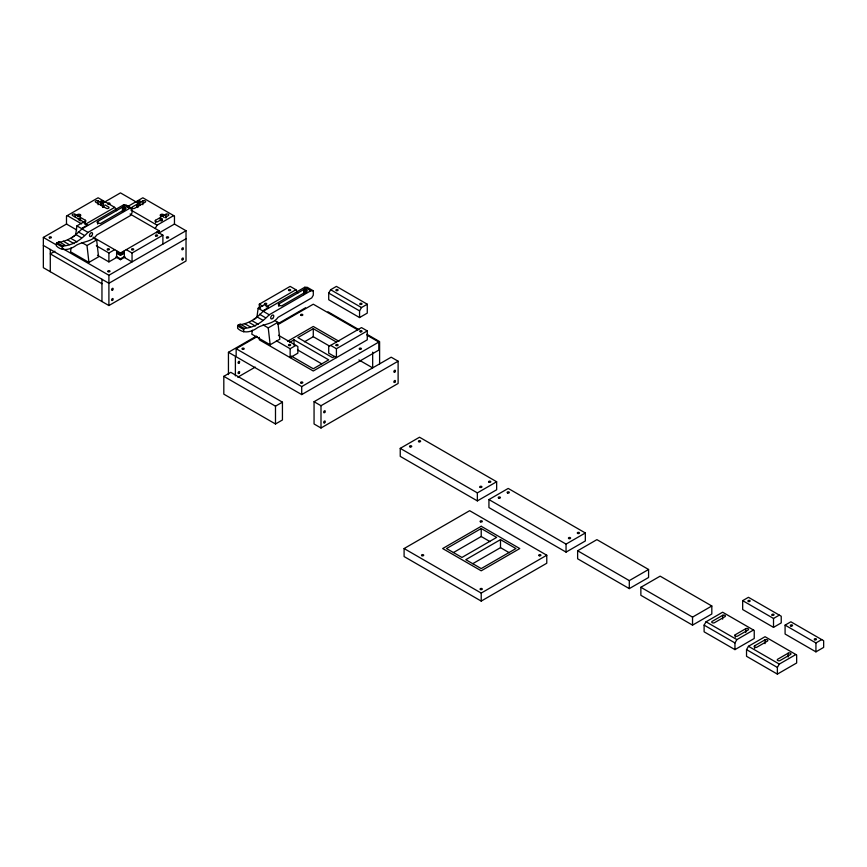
<?xml version="1.0" encoding="UTF-8"?>
<svg xmlns="http://www.w3.org/2000/svg" width="867" height="867" viewBox="0 0 867 867"><rect width="100%" height="100%" fill="white"/><g stroke="black" fill="none" stroke-linecap="round" stroke-linejoin="round"><path stroke-width="1.3" d="M71.105 247.799L70.574 251.798L88.933 262.398L98.567 256.827L96.638 239.953L93.538 238.154M252.34 330.175L251.82 334.174L270.168 344.773L279.813 339.203L277.884 322.329L274.774 320.53M75.689 234.838L76.903 225.886L83.069 222.32L87.654 224.965L81.487 228.53L76.903 225.886M256.925 317.214L258.138 308.251L264.305 304.696L268.9 307.341L262.734 310.906L258.138 308.251M77.759 214.94C76.61 216.36 79.19 217.021 80.1 216.121C81.13 214.507 76.599 214.257 77.759 216.36L80.403 216.772M100.897 201.588C99.748 203.008 102.328 203.669 103.238 202.77C104.268 201.155 99.738 200.895 100.897 203.008L103.531 203.409L103.531 201.989M79.623 219.709L80.198 219.113M79.482 220.305L80.198 219.557M102.62 206.053L103.336 205.306M103.336 205.75L102.62 206.498L103.206 206.01M103.336 206.205L102.62 206.834M103.206 206.899L103.336 205.045M80.49 218.95L80.035 219.568M80.49 219.394L79.623 220.207M79.623 220.651L80.49 219.839M103.628 205.143L103.173 205.761M103.476 205.891L102.761 206.4M103.628 206.032L102.761 206.845M56.388 243.627L56.984 242.587C67.323 241.546 74.627 236.496 81.931 228.899L123.493 204.905L125.986 204.926L132.044 208.427L132.044 212.827L130.494 215.515L96.811 234.957C92.335 241.633 83.134 241.47 76.513 245.123C70.671 249.663 62.218 251.82 56.388 245.946L56.388 243.627L62.435 247.128L62.435 249.447M62.435 247.128L63.042 246.087C73.37 245.047 80.685 239.996 87.99 232.399L129.551 208.405L132.044 208.427M155.182 228.509L157.111 225.171L173.693 215.59M237.623 326.003L238.23 324.962C248.558 323.922 255.873 318.872 263.178 311.275L304.729 287.28L307.232 287.302L313.29 290.803L313.29 295.203L311.73 297.89L278.058 317.333C273.571 324.009 264.37 323.835 257.759 327.498C251.918 332.039 243.464 334.196 237.623 328.322L237.623 326.003L243.681 329.503L243.681 331.823M243.681 329.503L244.277 328.463C254.616 327.412 261.921 322.372 269.225 314.775L310.787 290.781L313.29 290.803M328.712 293.068L330.641 289.73L336.418 286.392L367.272 304.209L367.272 313.106L359.556 317.56L328.712 299.754L328.712 293.068L359.556 310.885L359.556 317.56M359.556 310.885L361.485 307.547L367.272 304.209M704.112 625.129L706.041 621.791L722.623 612.221L754.236 630.472L754.236 638.491L734.956 649.621L704.112 631.815L704.112 625.129L734.956 642.946L734.956 649.621M734.956 642.946L736.885 639.608L753.466 630.027M746.53 649.621L748.459 646.283L765.041 636.714L796.654 654.964L796.654 662.984L777.374 674.114L746.53 656.297L746.53 649.621L777.374 667.438L777.374 674.114M777.374 667.438L779.303 664.089L795.884 654.52M137.322 205.403L138.189 206.357L137.322 205.674M137.322 205.457L138.297 205.36M137.322 206.346L137.322 205.728M137.322 206.79L137.322 206.118M137.322 207.235L137.322 206.563M160.449 219.264L160.449 218.647L161.858 219.427M160.449 219.709L160.915 219.178L161.457 220.261M160.449 220.153L160.449 219.037M160.449 219.925L160.449 220.543L161.815 220.229M138.189 206.801L137.734 204.97M160.449 218.148L160.915 218.679L160.872 217.996M160.742 219.091L161.858 219.308M80.306 218.256L80.49 218.679M138.525 201.35C134.992 204.222 143.868 202.466 138.525 201.35L138.525 202.77L137.409 203.409M161.663 214.713C158.119 217.584 167.006 215.818 161.663 214.713L161.663 216.132L160.547 216.772M140.129 205.002L139.143 205.49L140.324 204.98M80.067 218.917L79.482 219.416M80.067 219.362L79.482 219.86M80.067 219.806L79.482 220.196M103.206 205.566L102.62 205.945M103.476 206.335L102.761 206.79M160.915 220.511L160.449 217.931M137.734 205.522L138.319 205.121M174.321 223.979L186.026 230.73L186.026 261.01L108.906 305.542L43.35 267.697L43.35 237.417L66.716 223.924M104.116 202.336L120.47 192.886L136.867 202.347M84.988 224.51L114.693 207.354L116.622 210.703M97.635 221.519L122.496 207.159L125.477 207.733A1.636 0.943 0 0 1 125.477 209.077L100.464 223.513L97.635 222.971A1.788 1.03 0 0 1 97.635 221.519L97.635 224.065M72.503 237.146L74.649 235.911M127.362 206.725L142.838 197.784L174.462 216.046L174.462 224.054L158.585 233.223M54.914 251.213L50.286 253.89L101.959 283.726M137.051 204.244L132.423 206.91A1.636 0.943 0 0 0 132.423 208.253A1.636 0.943 0 0 0 134.743 208.253L145.157 202.239A1.636 0.943 0 0 0 145.157 200.906A1.636 0.943 0 0 0 142.838 200.906L140.53 202.239M81.823 242.532L87.003 245.513L96.638 239.953M155.561 222.819L155.561 220.272L160.189 217.595M163.668 215.59L165.976 214.257A1.636 0.943 0 0 1 168.296 214.257A1.636 0.943 0 0 1 168.296 215.59L164.817 217.595M162.508 218.939L157.881 221.605A1.636 0.943 0 0 1 155.561 221.605A1.636 0.943 0 0 1 155.561 220.272M96.335 245.74L108.906 253.001L114.693 249.663M92.986 237.125L120.47 253.001L159.04 230.73L159.04 231.63L156.699 232.974M116.969 251.864L120.47 253.89L123.981 251.864M116.969 252.492L120.47 254.508L123.981 252.492M97.483 255.31L108.906 261.899L116.622 257.456L116.622 250.769M116.969 253.381L120.47 255.407L123.981 253.381M116.969 256.762L120.47 258.789L123.981 256.762M115.799 256.979L120.47 259.677L125.151 256.979M126.257 249.663L132.044 253.001L162.888 235.185L162.888 244.093M62.077 248.233L108.906 275.262L186.026 230.73M186.026 238.75L108.906 283.281L43.35 245.426M259.298 308.023L259.298 304.209L290.142 286.392L295.929 289.73L297.858 293.068M266.223 306.885L295.929 289.73M278.871 303.894L303.743 289.535L306.723 290.109A1.636 0.943 0 0 1 306.723 291.453L281.699 305.888L278.871 305.347A1.788 1.03 0 0 1 278.871 303.894L278.871 306.441M253.738 319.522L255.884 318.287M263.069 324.897L268.239 327.889L277.884 322.329M228.444 374.555L228.444 352.295L256.491 336.103M277.527 323.955L305.574 307.763M367.131 335.291L378.836 342.053L378.836 350.073L301.716 394.593L236.16 356.749L236.16 348.729L257.196 336.591M278.231 324.442L313.28 304.209L357.768 329.883M223.816 376.343L230.763 372.333L282.436 402.169L282.436 419.975L275.489 423.985L223.816 394.149L223.816 376.343L275.489 406.168L282.436 402.169M287.573 341.305L313.28 326.469L338.986 341.305M289.6 342.367L294 339.831L328.712 359.859L313.28 368.768L291.301 356.077M336.418 342.053L313.28 328.691L297.858 337.599L332.56 357.637L334.77 356.37M237.721 377.221L255.256 367.099M276.432 340.818L290.142 348.729L295.929 345.391M304.469 341.793L313.28 336.71L329.482 346.063M330.641 345.391L336.418 348.729L367.272 330.923L367.272 339.821L313.28 371L259.298 339.821L259.298 337.285M236.16 348.729L301.716 386.584L378.836 342.053M314.06 401.714L391.18 357.193L398.116 361.203L398.116 383.463L320.996 427.995L314.06 423.985L314.06 401.714L320.996 405.723L398.116 361.203M400.24 448.358L419.52 437.228L496.65 481.759L496.65 489.768L477.359 500.898L400.24 456.378L400.24 448.358L477.359 492.889L496.65 481.759M404.098 548.551L469.654 510.696L546.774 555.227L546.774 563.236L481.218 601.091L404.098 556.56L404.098 548.551L481.218 593.071L546.774 555.227M488.934 499.565L508.214 488.435L585.333 532.967L585.333 540.975L566.053 552.106L488.934 507.585L488.934 499.565L566.053 544.097L585.333 532.967M481.218 528.512L446.516 548.551L461.938 557.448L496.65 537.41L481.218 528.512L481.218 536.521L453.452 552.55M500.497 539.642L465.796 559.681L481.218 568.579L515.93 548.551L500.497 539.642L500.497 547.651L472.732 563.691M577.628 550.773L596.908 539.642L648.581 569.478L648.581 577.487L629.301 588.617L577.628 558.792L577.628 550.773L629.301 580.608L648.581 569.478M640.865 587.284L660.145 576.154L711.818 605.99L711.818 613.999L692.538 625.129L640.865 595.304L640.865 587.284L692.538 617.12L711.818 605.99M742.672 600.647L748.459 597.309L781.232 616.231L781.232 622.907L773.516 627.361L742.672 609.544L742.672 600.647L773.516 618.453L779.303 615.115M722.623 615.342L712.208 621.346A1.636 0.943 0 0 0 712.208 622.679A1.636 0.943 0 0 0 714.516 622.679L724.931 616.675A1.636 0.943 0 0 0 724.931 615.342A1.636 0.943 0 0 0 722.623 615.342L722.623 619.157M735.346 634.709L745.75 628.694A1.636 0.943 0 0 1 748.069 628.694A1.636 0.943 0 0 1 748.069 630.027L737.654 636.042A1.636 0.943 0 0 1 735.346 636.042A1.636 0.943 0 0 1 735.346 634.709L735.346 637.256M785.09 625.129L790.877 621.791L823.65 640.713L823.65 647.4L815.934 651.854L785.09 634.037L785.09 625.129L815.934 642.946L821.721 639.608M754.626 645.839L765.041 639.824A1.636 0.943 0 0 1 767.349 639.824A1.636 0.943 0 0 1 767.349 641.168L756.934 647.172A1.636 0.943 0 0 1 754.626 647.172A1.636 0.943 0 0 1 754.626 645.839L754.626 648.386M788.168 653.187L777.764 659.191A1.636 0.943 0 0 0 777.764 660.535A1.636 0.943 0 0 0 780.072 660.535L790.487 654.52A1.636 0.943 0 0 0 790.487 653.187A1.636 0.943 0 0 0 788.168 653.187L788.168 657.002M102.62 205.609L103.206 205.121L102.685 205.295M102.761 205.512L103.336 205.598M140.086 205.208L139.186 205.468M79.623 218.874L78.138 218.939M79.135 219.427L80.49 219.123M79.135 220.316L80.338 219.665M101.504 205.251L101.406 205.23A1.344 0.769 0 0 1 101.071 205.089L101.797 205.327M161.858 219.871L160.742 219.318M161.858 220.316L160.872 219.86M161.858 220.651L161.121 220.478M101.753 205.652L100.561 205.154M161.815 219.34L160.612 218.907M160.612 220.24L161.815 220.673M138.525 202.77L140.042 203.008L140.042 201.588M161.663 216.132L163.18 216.36L163.592 217.238M137.983 205.338L137.734 205.165M138.319 206.01L137.734 205.609L138.189 205.912M138.319 206.79L137.604 206.292M138.189 205.468L137.604 205.067M161.327 219.275L160.742 218.755M161.327 219.719L160.612 219.297M160.612 220.185L161.327 220.554M330.641 289.73L361.485 307.547M304.729 287.28L310.787 290.781M367.272 330.923L361.485 327.585L328.712 346.507L328.712 353.183L336.418 357.637L336.418 348.729M327.932 311.773L358.938 329.677M366.979 334.315L379.605 341.609L379.605 363.869M123.493 204.905L129.551 208.405M130.83 209.998L157.111 225.171M130.039 213.997L159.04 230.73M114.693 207.354L98.112 197.784L66.488 216.046L66.488 224.054L76.697 229.95M157.111 231.847L162.888 235.185M105.048 204.905L108.516 206.91A1.636 0.943 0 0 1 108.516 208.253A1.636 0.943 0 0 1 106.207 208.253L95.793 202.239A1.636 0.943 0 0 1 95.793 200.906A1.636 0.943 0 0 1 98.112 200.906L100.42 202.239M358.884 359.924L372.669 367.879L372.669 352.165M259.298 304.209L262.766 306.203M263.178 311.275L269.225 314.775M259.482 314.233L265.54 317.734M256.74 316.715L262.788 320.205M80.75 217.595L85.378 220.272A1.636 0.943 0 0 1 85.378 221.605A1.636 0.943 0 0 1 83.069 221.605L72.655 215.59A1.636 0.943 0 0 1 72.655 214.257A1.636 0.943 0 0 1 74.974 214.257L77.282 215.59M278.437 335.291L297.858 346.507L297.858 353.183L290.142 357.637L290.142 348.729M252.21 320.801L258.258 324.301M67.258 215.59L81.628 223.892M297.468 349.845L321.765 363.869M249.241 322.513L255.288 326.014M81.931 228.899L87.99 232.399M244.461 323.532L250.509 327.022M240.018 323.922L246.076 327.423M78.247 231.857L84.294 235.358M238.23 324.962L244.277 328.463M75.494 234.339L81.552 237.84M70.964 238.425L77.022 241.926M67.994 240.137L74.053 243.638M63.215 241.156L69.273 244.646M58.783 241.557L64.83 245.047M56.984 242.587L63.042 246.087M43.35 237.417L56.225 244.852M706.041 621.791L736.885 639.608M748.459 646.283L779.303 664.089M228.444 352.295L235.39 356.304L235.39 375.942M481.218 536.521L490.039 541.615M500.497 547.651L509.319 552.745M102.967 205.024L103.628 205.327M80.338 217.931L80.49 220.782M268.239 327.889L270.168 344.773M87.003 245.513L88.933 262.398M815.934 642.946L815.934 651.854M773.516 618.453L773.516 627.361M765.041 639.824L765.041 643.639M745.75 628.694L745.75 632.509M692.538 617.12L692.538 625.129M629.301 580.608L629.301 588.617M566.053 544.097L566.053 552.106M481.218 593.071L481.218 601.091M477.359 492.889L477.359 500.898M320.996 405.723L320.996 427.995M313.28 328.691L313.28 336.71M305.726 289.535L305.726 292.092M305.433 289.405L305.433 293.23M305.271 289.361L305.271 293.187M305.097 289.329L305.097 293.154M304.913 289.307L304.913 293.133M304.729 289.296L304.729 293.122M304.555 289.307L304.555 293.133M304.371 289.329L304.371 293.154M304.198 289.361L304.198 293.187M304.035 289.405L304.035 293.23M303.743 289.535L303.743 294.639M301.716 386.584L301.716 394.593M294 339.831L294 345.174M275.489 406.168L275.489 423.985M165.976 214.257L165.976 218.072M163.18 214.94L163.18 216.36M160.742 218.094L160.742 220.651M159.04 232.248L159.04 233.136M142.838 200.906L142.838 204.72M137.322 204.959L137.322 207.516M132.044 253.001L132.044 261.899L124.328 257.456L124.328 250.769M124.49 207.159L124.49 209.716M124.035 206.985L124.198 210.865M123.851 206.953L123.851 210.779M123.678 206.931L123.678 210.757M123.493 206.92L123.493 210.757M123.309 206.931L123.309 210.757M123.125 206.953L123.125 210.779M122.951 206.985L122.951 210.811M122.789 207.029L122.789 210.865M122.496 207.159L122.496 212.263M120.47 253.001L120.47 253.89M120.47 254.508L120.47 255.407M120.47 258.789L120.47 259.677M108.906 253.001L108.906 261.899M108.906 275.262L108.906 305.542M103.628 205.273L103.628 207.419M102.425 201.35L102.425 202.77M101.959 279.272L101.959 301.532M98.112 200.906L98.112 204.72M85.378 220.272L85.378 222.819M80.198 217.953L80.198 220.565M79.287 214.713L79.287 216.132M74.974 214.257L74.974 216.804M50.286 249.436L50.286 271.696M260.219 308.262A2.178 1.257 -60 0 1 260.62 308.088M481.218 526.28L442.658 548.551L481.218 570.811L519.777 548.551L481.218 526.28M418.978 441.78A1.095 0.629 0 0 0 420.614 441.238A1.095 0.629 0 0 0 418.978 440.696A1.095 0.629 0 0 0 418.978 441.78M410.102 446.906A1.095 0.629 0 0 0 411.738 446.353A1.095 0.629 0 0 0 410.102 445.811A1.095 0.629 0 0 0 410.102 446.906M480.285 487.427A1.095 0.629 0 0 0 481.922 486.875A1.095 0.629 0 0 0 480.285 486.333A1.095 0.629 0 0 0 480.285 487.427M489.161 482.301A1.095 0.629 0 0 0 490.798 481.759A1.095 0.629 0 0 0 489.161 481.207A1.095 0.629 0 0 0 489.161 482.301M77.531 216.089A1.907 1.105 0 0 0 80.718 215.601A1.907 1.105 0 0 0 78.388 214.247A1.907 1.105 0 0 0 77.531 216.089M100.67 202.737A1.907 1.105 0 0 0 103.856 202.239A1.907 1.105 0 0 0 101.526 200.895A1.907 1.105 0 0 0 100.67 202.737M137.983 202.911A1.907 1.105 0 0 0 140.844 201.957A1.907 1.105 0 0 0 137.983 201.003A1.907 1.105 0 0 0 137.983 202.911M161.121 216.262A1.907 1.105 0 0 0 163.982 215.309A1.907 1.105 0 0 0 161.121 214.355A1.907 1.105 0 0 0 161.121 216.262M394.853 382.206A1.095 0.629 -60 0 0 395.189 380.515A1.095 0.629 -60 0 0 393.9 381.664A1.095 0.629 -60 0 0 394.853 382.206M394.853 371.965A1.095 0.629 -60 0 0 395.189 370.274A1.095 0.629 -60 0 0 393.9 371.423A1.095 0.629 -60 0 0 394.853 371.965M324.67 412.486A1.095 0.629 -60 0 0 325.017 410.795A1.095 0.629 -60 0 0 323.716 411.933A1.095 0.629 -60 0 0 324.67 412.486M324.67 422.728A1.095 0.629 -60 0 0 325.017 421.037A1.095 0.629 -60 0 0 323.716 422.175A1.095 0.629 -60 0 0 324.67 422.728M790.91 626.017A1.095 0.629 0 0 0 792.546 625.465A1.095 0.629 0 0 0 790.91 624.923A1.095 0.629 0 0 0 790.91 626.017M814.817 639.813A1.095 0.629 0 0 0 816.454 639.272A1.095 0.629 0 0 0 814.817 638.73A1.095 0.629 0 0 0 814.817 639.813M507.672 492.987A1.095 0.629 0 0 0 509.308 492.445A1.095 0.629 0 0 0 507.672 491.892A1.095 0.629 0 0 0 507.672 492.987M498.796 498.113A1.095 0.629 0 0 0 500.432 497.56A1.095 0.629 0 0 0 498.796 497.019A1.095 0.629 0 0 0 498.796 498.113M568.98 538.624A1.095 0.629 0 0 0 570.616 538.082A1.095 0.629 0 0 0 568.98 537.54A1.095 0.629 0 0 0 568.98 538.624M577.856 533.508A1.095 0.629 0 0 0 579.492 532.967A1.095 0.629 0 0 0 577.856 532.414A1.095 0.629 0 0 0 577.856 533.508M421.839 555.671A1.095 0.629 0 0 0 423.66 555.389A1.095 0.629 0 0 0 422.327 554.62A1.095 0.629 0 0 0 421.839 555.671M480.448 521.826A1.095 0.629 0 0 0 482.269 521.544A1.095 0.629 0 0 0 480.936 520.774A1.095 0.629 0 0 0 480.448 521.826M539.285 555.769A1.095 0.629 0 0 0 540.921 555.227A1.095 0.629 0 0 0 539.285 554.685A1.095 0.629 0 0 0 539.285 555.769M480.448 589.517A1.095 0.629 0 0 0 482.269 589.224A1.095 0.629 0 0 0 480.936 588.455A1.095 0.629 0 0 0 480.448 589.517M748.492 601.525A1.095 0.629 0 0 0 750.128 600.972A1.095 0.629 0 0 0 748.492 600.43A1.095 0.629 0 0 0 748.492 601.525M772.172 615.223A1.095 0.629 0 0 0 773.993 614.941A1.095 0.629 0 0 0 772.66 614.172A1.095 0.629 0 0 0 772.172 615.223M239.054 363.056A1.095 0.629 -60 0 0 239.4 361.366A1.095 0.629 -60 0 0 238.111 362.514A1.095 0.629 -60 0 0 239.054 363.056M239.054 373.298A1.095 0.629 -60 0 0 239.4 371.607A1.095 0.629 -60 0 0 238.111 372.756A1.095 0.629 -60 0 0 239.054 373.298M272.65 318.471A2.178 1.257 -60 0 0 273.343 315.1A2.178 1.257 -60 0 0 270.764 317.387A2.178 1.257 -60 0 0 272.65 318.471M288.798 290.51A1.095 0.629 0 0 0 290.618 290.228A1.095 0.629 0 0 0 289.285 289.459A1.095 0.629 0 0 0 288.798 290.51M264.89 304.317A1.095 0.629 0 0 0 266.711 304.035A1.095 0.629 0 0 0 265.378 303.266A1.095 0.629 0 0 0 264.89 304.317M336.223 345.5A1.095 0.629 0 0 0 338.054 345.218A1.095 0.629 0 0 0 336.721 344.448A1.095 0.629 0 0 0 336.223 345.5M360.358 331.801A1.095 0.629 0 0 0 361.994 331.259A1.095 0.629 0 0 0 360.358 330.706A1.095 0.629 0 0 0 360.358 331.801M360.358 304.415A1.095 0.629 0 0 0 361.994 303.873A1.095 0.629 0 0 0 360.358 303.32A1.095 0.629 0 0 0 360.358 304.415M336.45 290.608A1.095 0.629 0 0 0 338.087 290.066A1.095 0.629 0 0 0 336.45 289.524A1.095 0.629 0 0 0 336.45 290.608M301.174 315.436A1.095 0.629 0 0 0 302.811 314.894A1.095 0.629 0 0 0 301.174 314.342A1.095 0.629 0 0 0 301.174 315.436M359.556 349.173A1.095 0.629 0 0 0 361.387 348.892A1.095 0.629 0 0 0 360.043 348.122A1.095 0.629 0 0 0 359.556 349.173M301.174 383.116A1.095 0.629 0 0 0 302.811 382.575A1.095 0.629 0 0 0 301.174 382.022A1.095 0.629 0 0 0 301.174 383.116M242.554 349.282A1.095 0.629 0 0 0 244.191 348.729A1.095 0.629 0 0 0 242.554 348.187A1.095 0.629 0 0 0 242.554 349.282M288.798 345.5A1.095 0.629 0 0 0 290.618 345.218A1.095 0.629 0 0 0 289.285 344.448A1.095 0.629 0 0 0 288.798 345.5M182.753 259.753A1.095 0.629 -60 0 0 183.1 258.063A1.095 0.629 -60 0 0 181.81 259.211A1.095 0.629 -60 0 0 182.753 259.753M182.753 249.512A1.095 0.629 -60 0 0 183.1 247.821A1.095 0.629 -60 0 0 181.81 248.97A1.095 0.629 -60 0 0 182.753 249.512M112.58 290.033A1.095 0.629 -60 0 0 112.916 288.343A1.095 0.629 -60 0 0 111.626 289.491A1.095 0.629 -60 0 0 112.58 290.033M112.58 300.275A1.095 0.629 -60 0 0 112.916 298.584A1.095 0.629 -60 0 0 111.626 299.733A1.095 0.629 -60 0 0 112.58 300.275M91.414 236.095A2.178 1.257 -60 0 0 92.108 232.724A2.178 1.257 -60 0 0 89.518 235.011A2.178 1.257 -60 0 0 91.414 236.095M131.849 249.772A1.095 0.629 0 0 0 133.67 249.49A1.095 0.629 0 0 0 132.337 248.721A1.095 0.629 0 0 0 131.849 249.772M155.757 235.965A1.095 0.629 0 0 0 157.588 235.683A1.095 0.629 0 0 0 156.244 234.914A1.095 0.629 0 0 0 155.757 235.965M107.551 249.772A1.095 0.629 0 0 0 109.383 249.49A1.095 0.629 0 0 0 108.05 248.721A1.095 0.629 0 0 0 107.551 249.772M108.137 204.016A1.095 0.629 0 0 0 109.957 203.734A1.095 0.629 0 0 0 108.624 202.965A1.095 0.629 0 0 0 108.137 204.016M166.746 237.861A1.095 0.629 0 0 0 168.577 237.58A1.095 0.629 0 0 0 167.233 236.81A1.095 0.629 0 0 0 166.746 237.861M108.137 271.696A1.095 0.629 0 0 0 109.957 271.414A1.095 0.629 0 0 0 108.624 270.645A1.095 0.629 0 0 0 108.137 271.696M49.517 237.861A1.095 0.629 0 0 0 51.348 237.58A1.095 0.629 0 0 0 50.004 236.81A1.095 0.629 0 0 0 49.517 237.861"/></g></svg>
